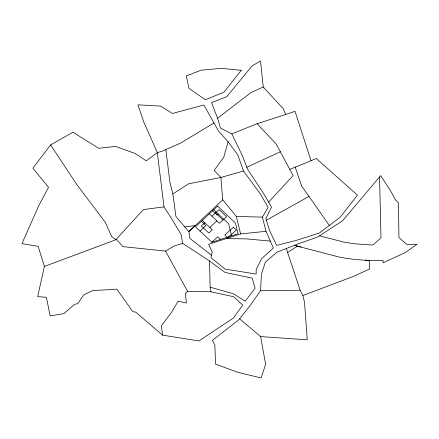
<?xml version="1.0" encoding="UTF-8"?>
<svg xmlns="http://www.w3.org/2000/svg" width="439" height="439" viewBox="0 0 439 439"><rect width="100%" height="100%" fill="white"/><g stroke="black" fill="none" stroke-linecap="round" stroke-linejoin="round"><path stroke-width="0.66" d="M239.645 318.829L260.607 336.598L265.65 364.337L261.079 377.968L237.773 372.277L215.533 364.096L214.869 345.158L212.454 340.307L238.756 319.828L249.621 306.213L260.568 290.651L261.435 274.139L265.408 262.05L276.982 252.184L298.273 243.848L318.006 236.857L342.629 220.724L380.668 175.622L390.469 190.647L395.232 199.482L398.486 202.9L398.941 237.609L406.904 244.419L417.05 244.276L405.148 252.623L383.055 262.791L383 260.316C368.233 260.821 353.39 259.899 338.886 256.985L294.355 245.39L301.039 246.948M209.573 260.953L210.111 287.188L233.575 293.85L245.236 301.209L255.097 288.154L252.195 278.15L225.092 272.476L209.573 260.953L182.651 243.376L181.066 234.47L170.897 217.519L163.988 206.89L157.343 152.591L143.877 122.256L137.912 104.822L160.658 106.101L172.434 113.471L203.872 105.02L213.974 122.975L180.621 143.07L161.832 151.356L157.343 152.591L146.33 160.817L135.212 153.518L115.6 146.417L98.638 148.272L72.984 132.232L50.6 144.903L32.87 168.208L48.542 187.354L38.802 205.584L21.95 243.634L38.133 246.306L44.41 266.429L37.661 296.649L46.435 297.285L50.106 315.904L63.885 313.666L74.608 304.276L77.692 303.722L83.695 294.882L92.794 290.547L116.895 289.213L132.858 311.734L135.547 312.041L162.562 335.138L198.933 340.944L233.372 318.088L242.745 305.094L233.57 296.704L210.972 291.803L187.579 291.342L185.329 293.389L186.427 303.02L178.157 301.17L171.885 311.805L161.393 325.804L162.562 335.138M213.974 122.975L218.534 131.091L228.093 141.759L223.758 157.255L214.172 170.381L220.905 177.471L222.721 199.871L236.358 216.454L240.594 233.932L266.023 231.315L273.382 248.073L261.545 258.725L256.195 269.557L256.156 274.057L225.158 269.112L210.939 257.693L212.224 252.112L208.657 244.314L240.594 233.932M266.023 231.315L262.385 217.118L268.152 207.417L260.118 193.544L243.508 171.012L237.812 154.934L228.093 141.759M268.602 202.116L293.093 175.611L276.208 144.052L257.1 123.732L231.83 133.851L220.482 128.073L217.585 118.25L211.538 102.633L226.793 96.668L252.074 65.877L260.503 61.032L263.257 87.026L283.204 108.685L285.734 114.486L295.035 111.308L311.004 160.745L289.811 169.372M222.721 199.871L188.94 231.49L189.769 238.306L211.505 255.224M204.854 222.765L201.358 226.019L208.81 233.016L212.317 229.789L202.313 220.378M211.905 216.202L219.045 209.557L226.568 216.696L219.401 223.281L209.359 213.793M199.981 231.062L205.858 225.613L201.298 221.327M218.331 214.045L217.179 215.115L212.591 210.775M209.793 227.413L216.866 220.888M211.856 242.191L217.766 236.813L220.548 239.425M217.585 118.25L251.064 92.486L263.257 87.026M311.004 160.745L316.245 158.479L357.439 195.136L340.159 217.283L319.23 233.098L295.82 240.512L276.647 245.385L269.53 230.552L265.869 218.49L271.527 207.142L263.532 193.412L247.695 169.476L242.257 155.483L231.83 133.851M184.759 226.93L195.218 225.613L188.759 231.66L175.918 216.471L172.867 193.978L188.6 183.804L220.905 177.471L243.508 171.012M287.578 252.48L297.466 246.098M44.41 266.429L115.83 239.76L116.28 239.277L122.997 246.652L165.536 251.064L174.25 245.955L182.651 243.376M266.402 220.18L309.012 196.442L329.283 225.377M246.718 167.281L280.526 151.729M260.607 336.598L307.24 339.808L304.54 302.389L302.855 295.535L353.549 276.372L369.512 269.025L369.243 260.36L365.429 260.223M257.1 123.732L285.734 114.486M163.988 206.89L143.416 209.562L115.83 239.76L111.638 236.517L105.327 222.364L76.787 184.484L50.6 144.903M226.261 238.591L246.323 238.865L270.32 241.099M260.568 290.651L300.183 290.239L302.855 295.535M236.358 216.454L262.385 217.118M319.603 235.814L344.604 242.29L354.789 243.81L369.578 244.852L373.166 244.891L380.981 237.751L379.548 176.933M213.738 209.699L228.604 223.775L231.583 235.831M215.461 212.888L222.974 219.999M309.012 196.442L301.703 186.229L295.178 167.05M165.536 251.064L187.579 291.342M286.277 248.567L300.183 290.239M172.867 193.978L169.948 182.476L165.843 149.65M210.111 287.188L210.972 291.803M241.236 70.311L223.912 92.185L205.375 99.746L188.989 88.376L186.306 75.947L201.078 70.202L221.278 68.358L241.236 70.311M217.607 206.083L195.437 226.804L211.905 242.24L238.059 233.724L235.452 223.023L217.607 206.083M233.383 227.182L224.784 234.969L227.748 237.768L236.363 230.009L233.383 227.182"/></g></svg>
